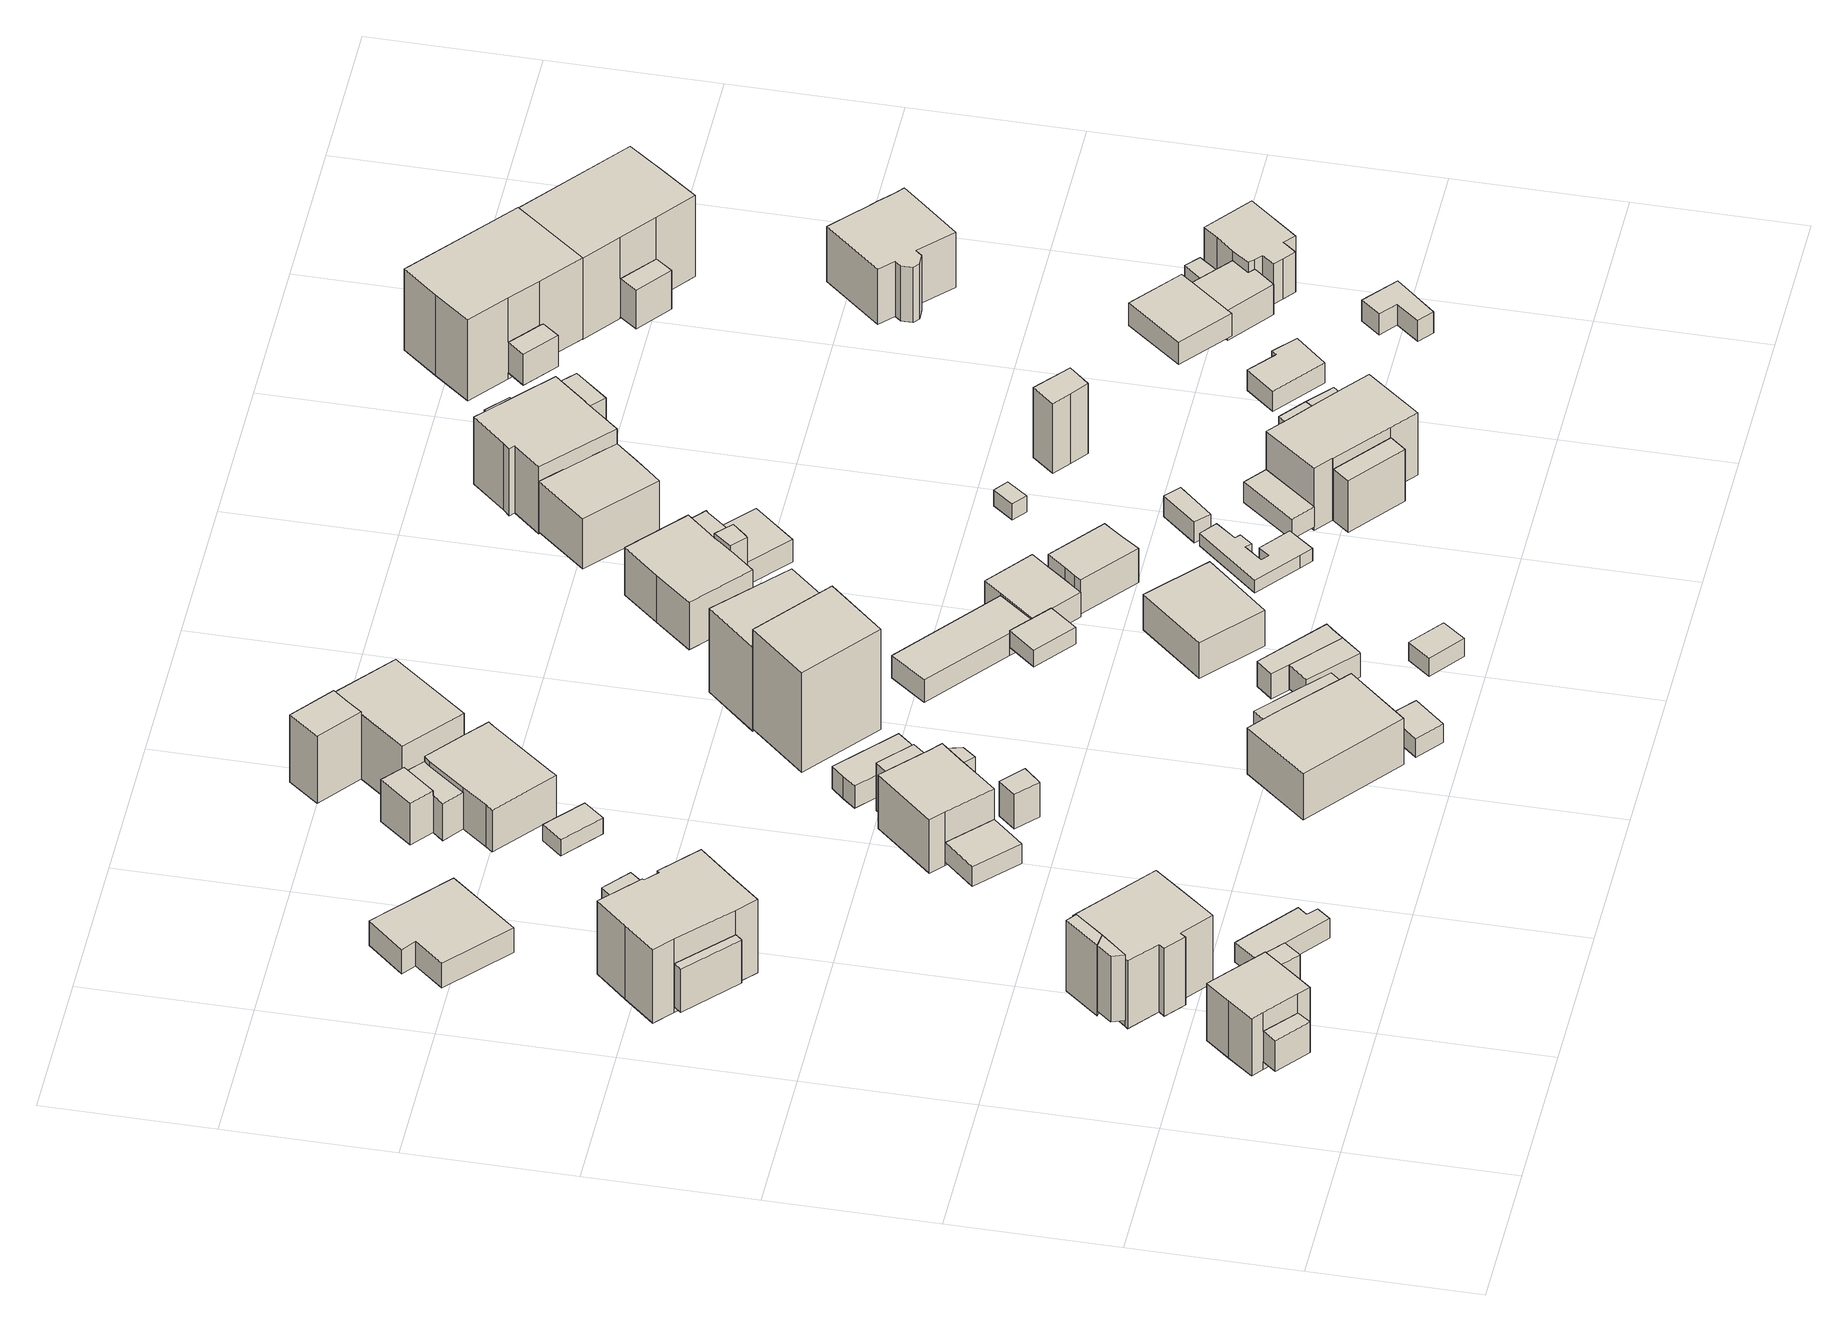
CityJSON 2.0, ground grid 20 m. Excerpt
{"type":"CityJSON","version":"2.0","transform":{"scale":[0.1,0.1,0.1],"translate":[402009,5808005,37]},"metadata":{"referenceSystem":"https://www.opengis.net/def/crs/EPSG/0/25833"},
"CityObjects":{
"building1":{"type":"Building","attributes":{"Gemeindeschluessel":"11000009","function":"31001_1010"},"address":[{"country":"Germany","locality":"Berlin","thoroughfareNumber":"14","thoroughfareName":"Schirnerstraße"}],"children":["building1-1","building1-2"]},
"building1-1":{"type":"BuildingPart","attributes":{"BezugspunktDach":"2200","measuredHeight":10.05,"storeysAboveGround":2},"parents":["building1"],"geometry":[{"type":"MultiSurface","lod":"1","boundaries":[[[0,1,2,3,4,5,6,7,8]],[[9,10,11,12,13,14,15,16,17]],[[9,17,8,7]],[[10,9,7,6]],[[11,10,6,5]],[[12,11,5,4]],[[13,12,4,3]],[[14,13,3,2]],[[15,14,2,1]],[[18,19,1,0]],[[16,15,20,21]],[[17,16,0,8]],[[21,20,19,18]]]}]},
"building1-2":{"type":"BuildingPart","attributes":{"BezugspunktDach":"2200","measuredHeight":4.46,"storeysAboveGround":2},"parents":["building1"],"geometry":[{"type":"Solid","lod":"1","boundaries":[[[[22,19,18,23]],[[21,20,24,25]],[[21,25,23,18]],[[24,20,19,22]],[[25,24,22,23]],[[21,18,19,20]]]]}]},
"building2":{"type":"Building","attributes":{"Gemeindeschluessel":"11000009","BezugspunktDach":"2200","function":"31001_2463","measuredHeight":6.51,"storeysAboveGround":1},"address":[{"country":"Germany","locality":"Berlin","thoroughfareNumber":"14 (1)","thoroughfareName":"Schirnerstraße"}],"geometry":[{"type":"Solid","lod":"1","boundaries":[[[[26,27,28,29,30]],[[31,32,33,12,11]],[[31,11,30,29]],[[32,31,29,28]],[[33,32,28,27]],[[12,33,27,26]],[[11,12,26,30]]]]}]},
"building3":{"type":"Building","attributes":{"Gemeindeschluessel":"11000009","BezugspunktDach":"2200","function":"51009_1610","measuredHeight":10.11,"storeysAboveGround":0},"address":[{"country":"Germany","locality":"Berlin"}],"geometry":[{"type":"Solid","lod":"1","boundaries":[[[[34,35,36,37]],[[38,39,40,41]],[[38,41,37,36]],[[39,38,36,35]],[[40,39,35,34]],[[41,40,34,37]]]]}]},
"building4":{"type":"Building","attributes":{"Gemeindeschluessel":"11000009","function":"31001_1010"},"address":[{"country":"Germany","locality":"Berlin","thoroughfareNumber":"12","thoroughfareName":"Schirnerstraße"}],"children":["building4-1","building4-2"]},
"building4-1":{"type":"BuildingPart","attributes":{"BezugspunktDach":"2200","measuredHeight":11.93,"storeysAboveGround":3},"parents":["building4"],"geometry":[{"type":"MultiSurface","lod":"1","boundaries":[[[42,43,44,45,46,47,48,49,50,51,52,53,54]],[[55,56,57,58,59,60,61,62,63,64,65,66,67]],[[55,67,54,53]],[[56,55,68,69]],[[57,56,52,51]],[[58,57,51,50]],[[59,58,50,49]],[[60,59,49,48]],[[61,60,48,47]],[[62,61,47,46]],[[63,62,46,45]],[[64,63,45,44]],[[65,64,44,43]],[[66,65,43,42]],[[67,66,42,54]],[[69,68,53,52]]]}]},
"building4-2":{"type":"BuildingPart","attributes":{"BezugspunktDach":"2200","measuredHeight":9.42,"storeysAboveGround":3},"parents":["building4"],"geometry":[{"type":"MultiSurface","lod":"1","boundaries":[[[70,34,37,71]],[[72,69,68,73]],[[72,73,71,37]],[[69,72,37,34]],[[53,52,34,70]],[[73,68,70,71]],[[68,69,52,53]]]}]},
"building5":{"type":"Building","attributes":{"Gemeindeschluessel":"11000009","BezugspunktDach":"2200","function":"31001_2000","measuredHeight":2.83,"storeysAboveGround":1},"address":[{"country":"Germany","locality":"Berlin","thoroughfareNumber":"12 (1)","thoroughfareName":"Schirnerstraße"}],"geometry":[{"type":"Solid","lod":"1","boundaries":[[[[74,75,76,77,78,79]],[[80,81,82,83,84,85]],[[80,85,79,78]],[[81,80,78,77]],[[82,81,77,76]],[[83,82,76,75]],[[84,83,75,74]],[[85,84,74,79]]]]}]},
"building6":{"type":"Building","attributes":{"Gemeindeschluessel":"11000009","function":"31001_1010"},"address":[{"country":"Germany","locality":"Berlin","thoroughfareNumber":"7","thoroughfareName":"Schirnerstraße"}],"children":["building6-1","building6-2"]},
"building6-1":{"type":"BuildingPart","attributes":{"BezugspunktDach":"2200","measuredHeight":13.41,"storeysAboveGround":3},"parents":["building6"],"geometry":[{"type":"MultiSurface","lod":"1","boundaries":[[[86,87,88,89,90,91,92,93,94,95,96,97]],[[98,99,100,101,102,103,104,105,106,107,108,109]],[[98,109,97,96]],[[99,98,96,95]],[[100,99,95,94]],[[101,100,94,93]],[[102,101,93,92]],[[103,102,92,91]],[[104,103,91,90]],[[105,104,90,89]],[[106,105,89,88]],[[107,106,88,87]],[[108,107,110,111,112,113,87,86]],[[109,108,86,97]],[[113,112,111,110]]]}]},
"building6-2":{"type":"BuildingPart","attributes":{"BezugspunktDach":"2200","measuredHeight":6.2,"storeysAboveGround":3},"parents":["building6"],"geometry":[{"type":"Solid","lod":"1","boundaries":[[[[114,113,112,115]],[[111,110,116,117]],[[111,117,115,112]],[[116,110,113,114]],[[117,116,114,115]],[[110,111,112,113]]]]}]},
"building7":{"type":"Building","attributes":{"Gemeindeschluessel":"11000009","BezugspunktDach":"2200","function":"31001_1010","measuredHeight":3.45,"storeysAboveGround":1},"address":[{"country":"Germany","locality":"Berlin","thoroughfareNumber":"5","thoroughfareName":"Schirnerstraße"}],"geometry":[{"type":"Solid","lod":"1","boundaries":[[[[118,119,120,121,122,123]],[[124,125,126,127,128,129]],[[124,129,123,122]],[[125,124,122,121]],[[126,125,121,120]],[[127,126,120,119]],[[128,127,119,118]],[[129,128,118,123]]]]}]},
"building8":{"type":"Building","attributes":{"Gemeindeschluessel":"11000009","BezugspunktDach":"2200","function":"31001_2143","measuredHeight":2.36,"storeysAboveGround":1},"address":[{"country":"Germany","locality":"Berlin","thoroughfareNumber":"5 (2)","thoroughfareName":"Schirnerstraße"}],"geometry":[{"type":"Solid","lod":"1","boundaries":[[[[130,131,132,133]],[[134,135,136,137]],[[134,137,133,132]],[[135,134,132,131]],[[136,135,131,130]],[[137,136,130,133]]]]}]},
"building9":{"type":"Building","attributes":{"Gemeindeschluessel":"11000009","BezugspunktDach":"2200","function":"31001_2000","measuredHeight":2.82,"storeysAboveGround":1},"address":[{"country":"Germany","locality":"Berlin","thoroughfareNumber":"10 (1)","thoroughfareName":"Schirnerstraße"}],"geometry":[{"type":"Solid","lod":"1","boundaries":[[[[138,139,140,141]],[[142,143,144,145]],[[142,145,141,140]],[[143,142,140,139]],[[144,143,139,138]],[[145,144,138,141]]]]}]},
"building10":{"type":"Building","attributes":{"Gemeindeschluessel":"11000009","function":"31001_1010"},"address":[{"country":"Germany","locality":"Berlin","thoroughfareNumber":"8A","thoroughfareName":"Schirnerstraße"}],"children":["building10-1","building10-2","building10-3"]},
"building10-1":{"type":"BuildingPart","attributes":{"BezugspunktDach":"2200","measuredHeight":8.59,"storeysAboveGround":2},"parents":["building10"],"geometry":[{"type":"MultiSurface","lod":"1","boundaries":[[[146,147,148,149,150,151,152,153]],[[154,155,156,157,158,159,160,161]],[[154,161,153,152]],[[155,154,152,151]],[[162,163,164,151,150]],[[157,156,150,149]],[[165,166,167,168,158,157,149,148]],[[159,158,148,147]],[[160,159,147,146]],[[161,160,146,153]],[[156,155,164,163,162]],[[168,167,166,165]]]}]},
"building10-2":{"type":"BuildingPart","attributes":{"BezugspunktDach":"2200","measuredHeight":6.81,"storeysAboveGround":2},"parents":["building10"],"geometry":[{"type":"Solid","lod":"1","boundaries":[[[[163,169,170,164]],[[171,172,156,155]],[[171,155,164,170]],[[172,171,170,169]],[[156,172,169,163]],[[155,156,163,164]]]]}]},
"building10-3":{"type":"BuildingPart","attributes":{"BezugspunktDach":"2200","measuredHeight":6.72,"storeysAboveGround":2},"parents":["building10"],"geometry":[{"type":"Solid","lod":"1","boundaries":[[[[173,174,166,165]],[[167,175,176,168]],[[175,167,166,174]],[[176,175,174,173]],[[168,176,173,165]],[[167,168,165,166]]]]}]},
"building11":{"type":"Building","attributes":{"Gemeindeschluessel":"11000009","BezugspunktDach":"2200","function":"31001_2000","measuredHeight":5.07,"storeysAboveGround":1},"address":[{"country":"Germany","locality":"Berlin","thoroughfareNumber":"8A (1)","thoroughfareName":"Schirnerstraße"}],"geometry":[{"type":"Solid","lod":"1","boundaries":[[[[177,178,179,180]],[[181,182,183,184]],[[181,184,180,179]],[[182,181,179,178]],[[183,182,178,177]],[[184,183,177,180]]]]}]},
"building12":{"type":"Building","attributes":{"Gemeindeschluessel":"11000009","BezugspunktDach":"2200","function":"31001_2000","measuredHeight":2.29,"storeysAboveGround":1},"address":[{"country":"Germany","locality":"Berlin","thoroughfareNumber":"5 (1)","thoroughfareName":"Schirnerstraße"}],"geometry":[{"type":"Solid","lod":"1","boundaries":[[[[185,186,187,188]],[[189,190,191,192]],[[189,192,188,187]],[[190,189,187,186]],[[191,190,186,185]],[[192,191,185,188]]]]}]},
"building13":{"type":"Building","attributes":{"Gemeindeschluessel":"11000009","function":"31001_1010"},"address":[{"country":"Germany","locality":"Berlin","thoroughfareNumber":"10","thoroughfareName":"Schirnerstraße"}],"children":["building13-1","building13-2"]},
"building13-1":{"type":"BuildingPart","attributes":{"BezugspunktDach":"2200","measuredHeight":6.62,"storeysAboveGround":2},"parents":["building13"],"geometry":[{"type":"MultiSurface","lod":"1","boundaries":[[[193,194,195,196,197]],[[198,199,200,201,202]],[[198,202,197,196]],[[199,198,196,195]],[[200,203,204,195,194]],[[201,200,194,193]],[[202,201,193,197]],[[199,204,203,200]]]}]},
"building13-2":{"type":"BuildingPart","attributes":{"BezugspunktDach":"2200","measuredHeight":5.86,"storeysAboveGround":2},"parents":["building13"],"geometry":[{"type":"MultiSurface","lod":"1","boundaries":[[[203,205,206,207,204]],[[208,209,210,211,212]],[[208,212,204,207]],[[209,208,207,206]],[[210,209,206,205]],[[211,210,205,203]],[[212,211,200,199]],[[199,200,203,204]]]}]},
"building14":{"type":"Building","attributes":{"Gemeindeschluessel":"11000009","BezugspunktDach":"2200","function":"31001_2000","measuredHeight":3.49,"storeysAboveGround":1},"address":[{"country":"Germany","locality":"Berlin","thoroughfareNumber":"10 (2)","thoroughfareName":"Schirnerstraße"}],"geometry":[{"type":"Solid","lod":"1","boundaries":[[[[213,214,215,216,217]],[[218,219,220,221,222]],[[218,222,217,216]],[[219,218,216,215]],[[220,219,215,214]],[[221,220,214,213]],[[222,221,213,217]]]]}]},
"building15":{"type":"Building","attributes":{"Gemeindeschluessel":"11000009","BezugspunktDach":"2200","function":"31001_2000","measuredHeight":4,"storeysAboveGround":1},"address":[{"country":"Germany","locality":"Berlin","thoroughfareNumber":"8A (2)","thoroughfareName":"Schirnerstraße"}],"geometry":[{"type":"Solid","lod":"1","boundaries":[[[[223,224,225,226,227,228]],[[229,230,231,232,233,234]],[[229,234,228,227]],[[230,229,227,226]],[[231,230,226,225]],[[232,231,225,224]],[[233,232,224,223]],[[234,233,223,228]]]]}]},
"building16":{"type":"Building","attributes":{"Gemeindeschluessel":"11000009","function":"31001_1010"},"address":[{"country":"Germany","locality":"Berlin","thoroughfareNumber":"3A","thoroughfareName":"Schirnerstraße"}],"children":["building16-1","building16-2","building16-3"]},
"building16-1":{"type":"BuildingPart","attributes":{"BezugspunktDach":"2200","measuredHeight":6.64,"storeysAboveGround":2},"parents":["building16"],"geometry":[{"type":"MultiSurface","lod":"1","boundaries":[[[235,236,237,238,239,240,241,242,243,244]],[[245,246,247,248,249,250,251,252,253,254]],[[245,254,244,243]],[[246,245,243,242]],[[255,256,242,241]],[[257,258,255,247,241,240]],[[249,248,240,239]],[[250,249,239,238]],[[251,250,238,237]],[[252,251,237,236]],[[253,252,236,235]],[[254,253,235,244]],[[247,246,256,255]],[[248,247,255,258,257]]]}]},
"building16-2":{"type":"BuildingPart","attributes":{"BezugspunktDach":"2200","measuredHeight":5.94,"storeysAboveGround":2},"parents":["building16"],"geometry":[{"type":"MultiSurface","lod":"1","boundaries":[[[259,260,261,262,263]],[[264,265,266,267,268]],[[264,268,263,262]],[[265,264,262,261]],[[266,265,261,260]],[[269,270,260,259]],[[268,267,259,263]],[[267,266,270,269]]]}]},
"building16-3":{"type":"BuildingPart","attributes":{"BezugspunktDach":"2200","measuredHeight":5.27,"storeysAboveGround":2},"parents":["building16"],"geometry":[{"type":"MultiSurface","lod":"1","boundaries":[[[256,258,271,270,269,272]],[[267,266,273,248,246,274]],[[267,274,272,269]],[[273,266,270,271]],[[248,273,271,258]],[[274,246,256,272]],[[266,267,269,270]],[[246,247,255,256]],[[248,258,255,247]]]}]},
"building17":{"type":"Building","attributes":{"Gemeindeschluessel":"11000009","function":"31001_1010"},"address":[{"country":"Germany","locality":"Berlin","thoroughfareNumber":"3","thoroughfareName":"Schirnerstraße"}],"children":["building17-1","building17-2"]},
"building17-1":{"type":"BuildingPart","attributes":{"BezugspunktDach":"2200","measuredHeight":11.64,"storeysAboveGround":1},"parents":["building17"],"geometry":[{"type":"MultiSurface","lod":"1","boundaries":[[[275,276,277,278]],[[279,280,281,282]],[[282,278,283,284,285]],[[280,279,277,276]],[[281,280,276,275]],[[282,281,275,278]],[[279,286,287,277]],[[285,284,283,287,286]]]}]},
"building17-2":{"type":"BuildingPart","attributes":{"BezugspunktDach":"2200","measuredHeight":10.77,"storeysAboveGround":1},"parents":["building17"],"geometry":[{"type":"MultiSurface","lod":"1","boundaries":[[[288,289,290,291,292]],[[293,279,286,284,294]],[[293,294,292,291]],[[279,293,291,290]],[[287,277,290,289]],[[283,287,286,289,288]],[[294,284,288,292]],[[286,279,277,287]],[[284,286,287,283]]]}]},
"building18":{"type":"Building","attributes":{"Gemeindeschluessel":"11000009","BezugspunktDach":"2200","function":"31001_2000","measuredHeight":3.44,"storeysAboveGround":1},"address":[{"country":"Germany","locality":"Berlin","thoroughfareNumber":"10 (3)","thoroughfareName":"Schirnerstraße"}],"geometry":[{"type":"Solid","lod":"1","boundaries":[[[[295,296,297,298,299]],[[300,301,302,303,304]],[[300,304,299,298]],[[301,300,298,297]],[[302,301,297,296]],[[303,302,296,295]],[[304,303,295,299]]]]}]},
"building19":{"type":"Building","attributes":{"Gemeindeschluessel":"11000009","BezugspunktDach":"2200","function":"31001_2000","measuredHeight":3.62,"storeysAboveGround":1},"address":[{"country":"Germany","locality":"Berlin","thoroughfareNumber":"8 (1)","thoroughfareName":"Schirnerstraße"}],"geometry":[{"type":"Solid","lod":"1","boundaries":[[[[298,297,305,306,307,308]],[[309,310,311,312,313,314]],[[309,314,308,307]],[[310,309,307,306]],[[311,310,306,305]],[[312,311,305,297]],[[313,312,297,298]],[[314,313,298,308]]]]}]},
"building20":{"type":"Building","attributes":{"Gemeindeschluessel":"11000009","BezugspunktDach":"2200","function":"31001_2000","measuredHeight":2.6,"storeysAboveGround":1},"address":[{"country":"Germany","locality":"Berlin","thoroughfareNumber":"27 (2)","thoroughfareName":"Falkenbrunnstraße"}],"geometry":[{"type":"Solid","lod":"1","boundaries":[[[[315,316,317,318]],[[319,320,321,322]],[[319,322,318,317]],[[320,319,317,316]],[[321,320,316,315]],[[322,321,315,318]]]]}]},
"building21":{"type":"Building","attributes":{"Gemeindeschluessel":"11000009","function":"31001_1010"},"address":[{"country":"Germany","locality":"Berlin","thoroughfareNumber":"6","thoroughfareName":"Schirnerstraße"}],"children":["building21-1","building21-2"]},
"building21-1":{"type":"BuildingPart","attributes":{"BezugspunktDach":"2200","measuredHeight":16.93,"storeysAboveGround":3},"parents":["building21"],"geometry":[{"type":"MultiSurface","lod":"1","boundaries":[[[323,324,325,326]],[[327,328,329,330]],[[327,330,326,325]],[[328,331,332,325,324]],[[329,328,324,323]],[[330,329,323,326]],[[327,333,332,331,328]]]}]},
"building21-2":{"type":"BuildingPart","attributes":{"BezugspunktDach":"2200","measuredHeight":13.85,"storeysAboveGround":3},"parents":["building21"],"geometry":[{"type":"Solid","lod":"1","boundaries":[[[[331,334,335,332]],[[336,337,338,339]],[[336,339,332,335]],[[337,336,335,334]],[[338,337,334,331]],[[339,338,331,328,327,332]],[[332,327,328,331]]]]}]},
"building22":{"type":"Building","attributes":{"Gemeindeschluessel":"11000009","BezugspunktDach":"2200","function":"31001_1010","measuredHeight":7.43,"storeysAboveGround":1},"address":[{"country":"Germany","locality":"Berlin","thoroughfareNumber":"8","thoroughfareName":"Schirnerstraße"}],"geometry":[{"type":"Solid","lod":"1","boundaries":[[[[340,341,342,343]],[[344,345,346,347]],[[344,347,343,342]],[[345,344,342,341]],[[346,345,341,340]],[[347,346,340,343]]]]}]},
"building23":{"type":"Building","attributes":{"Gemeindeschluessel":"11000009","BezugspunktDach":"2200","function":"31001_2000","measuredHeight":2.42,"storeysAboveGround":1},"address":[{"country":"Germany","locality":"Berlin","thoroughfareNumber":"8 (2)","thoroughfareName":"Schirnerstraße"}],"geometry":[{"type":"Solid","lod":"1","boundaries":[[[[348,349,350,351]],[[352,353,354,355]],[[352,355,351,350]],[[353,352,350,349]],[[354,353,349,348]],[[355,354,348,351]]]]}]},
"building24":{"type":"Building","attributes":{"Gemeindeschluessel":"11000009","function":"31001_2000"},"address":[{"country":"Germany","locality":"Berlin","thoroughfareNumber":"6A","thoroughfareName":"Schirnerstraße"}],"children":["building24-1","building24-2","building24-3"]},
"building24-1":{"type":"BuildingPart","attributes":{"BezugspunktDach":"2200","measuredHeight":3.2,"storeysAboveGround":2},"parents":["building24"],"geometry":[{"type":"Solid","lod":"1","boundaries":[[[[356,357,358,359,360]],[[361,362,363,364,365]],[[361,365,360,359]],[[362,361,359,358]],[[364,363,357,356]],[[365,364,356,360]],[[358,357,363,362]]]]}]},
"building24-2":{"type":"BuildingPart","attributes":{"BezugspunktDach":"2200","measuredHeight":3.5,"storeysAboveGround":2},"parents":["building24"],"geometry":[{"type":"MultiSurface","lod":"1","boundaries":[[[366,367,368,369,370,371]],[[362,372,373,374,375,363]],[[358,357,371,370]],[[372,362,370,369]],[[373,372,369,368]],[[374,373,368,376,377,378,379,380,367]],[[375,374,367,366]],[[363,375,366,371]],[[362,363,357,358]],[[367,380,379,381]],[[381,379,378,382]],[[382,378,377,376]]]}]},
"building24-3":{"type":"BuildingPart","attributes":{"BezugspunktDach":"2200","measuredHeight":5.12,"storeysAboveGround":2},"parents":["building24"],"geometry":[{"type":"MultiSurface","lod":"1","boundaries":[[[383,384,385,386,387,388,389,390]],[[379,378,377,391,392,393,394,380]],[[381,367,395,390,389]],[[382,381,379,389,388]],[[376,382,388,387]],[[391,377,387,386]],[[392,391,386,385]],[[393,392,385,384]],[[394,393,384,383]],[[380,394,383,390]],[[379,380,395,367,381]],[[378,379,381,382]],[[377,378,382,376]]]}]},
"building25":{"type":"Building","attributes":{"Gemeindeschluessel":"11000009","BezugspunktDach":"2200","function":"31001_2000","measuredHeight":1.85,"storeysAboveGround":1},"address":[{"country":"Germany","locality":"Berlin","thoroughfareNumber":"31 (2)","thoroughfareName":"Falkenbrunnstraße"}],"geometry":[{"type":"Solid","lod":"1","boundaries":[[[[396,397,398,399,400,401,402,403,404,405,406,407,408]],[[409,410,411,412,413,414,415,416,417,418,419,420,421]],[[409,421,408,407]],[[410,409,407,406]],[[411,410,406,405]],[[412,411,405,404]],[[413,412,404,403]],[[414,413,403,402]],[[415,414,402,401]],[[416,415,401,400]],[[417,416,400,399]],[[418,417,399,398]],[[419,418,398,397]],[[420,419,397,396]],[[421,420,396,408]]]]}]},
"building26":{"type":"Building","attributes":{"Gemeindeschluessel":"11000009","function":"31001_1010"},"address":[{"country":"Germany","locality":"Berlin","thoroughfareNumber":"4","thoroughfareName":"Schirnerstraße"}],"children":["building26-1","building26-2","building26-3"]},
"building26-1":{"type":"BuildingPart","attributes":{"BezugspunktDach":"2200","measuredHeight":7.53,"storeysAboveGround":2},"parents":["building26"],"geometry":[{"type":"MultiSurface","lod":"1","boundaries":[[[422,423,424,425,426,427,428,429]],[[430,431,432,433,434,435,436,437]],[[430,437,429,428]],[[431,430,428,427]],[[432,431,427,426]],[[438,439,432,426,425]],[[434,433,440,441,442]],[[435,434,424,442,443,423]],[[436,435,423,422]],[[437,436,422,429]],[[433,432,439,438]],[[442,441,440,425,424]],[[423,443,442,424]]]}]},
"building26-2":{"type":"BuildingPart","attributes":{"BezugspunktDach":"2200","measuredHeight":6.1,"storeysAboveGround":2},"parents":["building26"],"geometry":[{"type":"MultiSurface","lod":"1","boundaries":[[[444,445,446,439,438]],[[432,447,448,449,433]],[[447,432,439,446]],[[448,447,446,445]],[[449,448,445,444]],[[433,449,444,450,441]],[[432,433,438,439]],[[441,450,444,438]]]}]},
"building26-3":{"type":"BuildingPart","attributes":{"BezugspunktDach":"2200","measuredHeight":7.03,"storeysAboveGround":2},"parents":["building26"],"geometry":[{"type":"MultiSurface","lod":"1","boundaries":[[[451,452,453,454,455]],[[441,450,456,457,443]],[[441,425,424,423,458,455,454]],[[444,438,454,453]],[[456,450,453,452]],[[457,456,452,451]],[[443,457,451,455]],[[442,424,425,441]],[[443,458,423,424,442]],[[450,441,438,444]]]}]},
"building27":{"type":"Building","attributes":{"Gemeindeschluessel":"11000009","BezugspunktDach":"2200","function":"31001_2000","measuredHeight":3.02,"storeysAboveGround":1},"address":[{"country":"Germany","locality":"Berlin","thoroughfareNumber":"31 (3)","thoroughfareName":"Falkenbrunnstraße"}],"geometry":[{"type":"Solid","lod":"1","boundaries":[[[[459,460,461,462]],[[463,464,465,466]],[[463,466,462,461]],[[464,463,461,460]],[[465,464,460,459]],[[466,465,459,462]]]]}]},
"building28":{"type":"Building","attributes":{"Gemeindeschluessel":"11000009","BezugspunktDach":"2200","function":"31001_2000","measuredHeight":2.9,"storeysAboveGround":1},"address":[{"country":"Germany","locality":"Berlin","thoroughfareNumber":"31 (1)","thoroughfareName":"Falkenbrunnstraße"}],"geometry":[{"type":"Solid","lod":"1","boundaries":[[[[467,468,469,470]],[[471,472,473,474]],[[471,474,470,469]],[[472,471,469,468]],[[473,472,468,467]],[[474,473,467,470]]]]}]},
"building29":{"type":"Building","attributes":{"Gemeindeschluessel":"11000009","BezugspunktDach":"2200","function":"31001_2463","measuredHeight":3.23,"storeysAboveGround":1},"address":[{"country":"Germany","locality":"Berlin","thoroughfareNumber":"4 (1)","thoroughfareName":"Schirnerstraße"}],"geometry":[{"type":"Solid","lod":"1","boundaries":[[[[475,476,477,478,479]],[[480,481,482,483,484]],[[480,484,479,478]],[[481,480,478,477]],[[482,481,477,476]],[[483,482,476,475]],[[484,483,475,479]]]]}]},
"building30":{"type":"Building","attributes":{"Gemeindeschluessel":"11000009","BezugspunktDach":"2200","function":"31001_2000","measuredHeight":2.24,"storeysAboveGround":1},"address":[{"country":"Germany","locality":"Berlin","thoroughfareNumber":"6A (1)","thoroughfareName":"Schirnerstraße"}],"geometry":[{"type":"Solid","lod":"1","boundaries":[[[[485,486,487,488]],[[489,490,491,492]],[[489,492,488,487]],[[490,489,487,486]],[[491,490,486,485]],[[492,491,485,488]]]]}]},
"building31":{"type":"Building","attributes":{"Gemeindeschluessel":"11000009","function":"31001_1010"},"address":[{"country":"Germany","locality":"Berlin","thoroughfareNumber":"31","thoroughfareName":"Falkenbrunnstraße"}],"children":["building31-1","building31-2","building31-3","building31-4"]},
"building31-1":{"type":"BuildingPart","attributes":{"BezugspunktDach":"2200","measuredHeight":10.33,"storeysAboveGround":3},"parents":["building31"],"geometry":[{"type":"MultiSurface","lod":"1","boundaries":[[[493,494,495,496,497,498,499,500,501,502]],[[503,504,505,506,507,508,509,510,511,512]],[[503,512,502,501]],[[504,503,501,500]],[[513,514,500,499]],[[505,504,515,516]],[[517,513,499,498]],[[506,505,516,518]],[[507,506,498,497]],[[508,507,497,496]],[[509,508,496,495]],[[510,519,520,495,494]],[[511,510,494,493]],[[512,511,493,502]],[[516,515,514,513]],[[518,516,513,517]],[[520,519,510,509]]]}]},
"building31-2":{"type":"BuildingPart","attributes":{"BezugspunktDach":"2200","measuredHeight":7.4,"storeysAboveGround":3},"parents":["building31"],"geometry":[{"type":"Solid","lod":"1","boundaries":[[[[521,520,519,522]],[[510,509,523,524]],[[510,524,522,519]],[[523,509,520,521]],[[524,523,521,522]],[[509,510,519,520]]]]}]},
"building31-3":{"type":"BuildingPart","attributes":{"BezugspunktDach":"2200","measuredHeight":7.61,"storeysAboveGround":3},"parents":["building31"],"geometry":[{"type":"MultiSurface","lod":"1","boundaries":[[[517,525,526,513]],[[527,528,518,516]],[[528,527,526,525]],[[518,528,525,517]],[[527,516,513,526]],[[516,518,517,513,529]]]}]},
"building31-4":{"type":"BuildingPart","attributes":{"BezugspunktDach":"2200","measuredHeight":7.56,"storeysAboveGround":3},"parents":["building31"],"geometry":[{"type":"MultiSurface","lod":"1","boundaries":[[[513,526,530,514]],[[531,527,516,515]],[[531,515,514,530]],[[527,531,530,526]],[[516,527,526,513]],[[532,515,516,513,514]]]}]},
"building32":{"type":"Building","attributes":{"Gemeindeschluessel":"11000009","BezugspunktDach":"2200","function":"31001_1010","measuredHeight":9.1,"storeysAboveGround":1},"address":[{"country":"Germany","locality":"Berlin","thoroughfareNumber":"2B","thoroughfareName":"Schirnerstraße"}],"geometry":[{"type":"Solid","lod":"1","boundaries":[[[[533,534,535,536,537,538]],[[539,540,541,542,543,544]],[[539,544,538,537]],[[540,539,537,536]],[[541,540,536,535]],[[542,541,535,534]],[[543,542,534,533]],[[544,543,533,538]]]]}]},
"building33":{"type":"Building","attributes":{"Gemeindeschluessel":"11000009","BezugspunktDach":"2200","function":"31001_2000","measuredHeight":10.61,"storeysAboveGround":1},"address":[{"country":"Germany","locality":"Berlin","thoroughfareNumber":"4 (2)","thoroughfareName":"Schirnerstraße"}],"geometry":[{"type":"Solid","lod":"1","boundaries":[[[[545,546,547,548,549]],[[550,551,552,553,554]],[[550,554,549,548]],[[551,550,548,547]],[[552,551,547,546]],[[553,552,546,545]],[[554,553,545,549]]]]}]},
"building34":{"type":"Building","attributes":{"Gemeindeschluessel":"11000009","function":"31001_1010"},"address":[{"country":"Germany","locality":"Berlin","thoroughfareNumber":"2A","thoroughfareName":"Schirnerstraße"}],"children":["building34-1","building34-2"]},
"building34-1":{"type":"BuildingPart","attributes":{"BezugspunktDach":"2200","measuredHeight":10.58,"storeysAboveGround":2},"parents":["building34"],"geometry":[{"type":"MultiSurface","lod":"1","boundaries":[[[555,556,557,558,559,560,561,562,563,564,565]],[[566,567,568,569,570,571,572,573,574,575,576]],[[566,576,565,564]],[[567,566,564,563]],[[568,567,563,562]],[[569,568,562,561]],[[570,569,561,560]],[[571,570,560,559]],[[572,571,559,558]],[[577,578,579,572,558,557]],[[574,573,557,556]],[[575,574,556,555]],[[576,575,555,565]],[[573,572,579,578,577]]]}]},
"building34-2":{"type":"BuildingPart","attributes":{"BezugspunktDach":"2200","measuredHeight":8.68,"storeysAboveGround":2},"parents":["building34"],"geometry":[{"type":"MultiSurface","lod":"1","boundaries":[[[580,581,579,578]],[[572,582,583,573]],[[582,572,579,581]],[[583,582,581,580]],[[573,583,580,578]],[[584,572,573,578,579]]]}]},
"building35":{"type":"Building","attributes":{"Gemeindeschluessel":"11000009","BezugspunktDach":"2200","function":"51009_1610","measuredHeight":8.52,"storeysAboveGround":0},"address":[{"country":"Germany","locality":"Berlin"}],"geometry":[{"type":"Solid","lod":"1","boundaries":[[[[585,586,587,588]],[[589,590,591,592]],[[589,592,588,587]],[[590,589,587,586]],[[591,590,586,585]],[[592,591,585,588]]]]}]},
"building36":{"type":"Building","attributes":{"Gemeindeschluessel":"11000009","BezugspunktDach":"2200","function":"31001_2000","measuredHeight":2.89,"storeysAboveGround":1},"address":[{"country":"Germany","locality":"Berlin","thoroughfareNumber":"33 (1)","thoroughfareName":"Falkenbrunnstraße"}],"geometry":[{"type":"Solid","lod":"1","boundaries":[[[[593,594,595,596,597,598]],[[599,600,601,602,603,604]],[[599,604,598,597]],[[600,599,597,596]],[[601,600,596,595]],[[602,601,595,594]],[[603,602,594,593]],[[604,603,593,598]]]]}]},
"building37":{"type":"Building","attributes":{"Gemeindeschluessel":"11000009","BezugspunktDach":"2200","function":"51009_1610","measuredHeight":2.99,"storeysAboveGround":0},"address":[{"country":"Germany","locality":"Berlin"}],"geometry":[{"type":"Solid","lod":"1","boundaries":[[[[605,606,607,608,609,610]],[[611,612,613,614,615,616]],[[611,616,610,609]],[[612,611,609,608]],[[613,612,608,607]],[[614,613,607,606]],[[615,614,606,605]],[[616,615,605,610]]]]}]},
"building38":{"type":"Building","attributes":{"Gemeindeschluessel":"11000009","BezugspunktDach":"2200","function":"31001_1010","measuredHeight":3.22,"storeysAboveGround":1},"address":[{"country":"Germany","locality":"Berlin","thoroughfareNumber":"35 (1)","thoroughfareName":"Falkenbrunnstraße"}],"geometry":[{"type":"Solid","lod":"1","boundaries":[[[[617,618,619,620,621,622]],[[623,624,625,626,627,628]],[[623,628,622,621]],[[624,623,621,620]],[[625,624,620,619]],[[626,625,619,618]],[[627,626,618,617]],[[628,627,617,622]]]]}]},
"building39":{"type":"Building","attributes":{"Gemeindeschluessel":"11000009","BezugspunktDach":"2200","function":"51009_1610","measuredHeight":3.55,"storeysAboveGround":0},"address":[{"country":"Germany","locality":"Berlin"}],"geometry":[{"type":"Solid","lod":"1","boundaries":[[[[629,630,631,632]],[[633,634,635,636]],[[633,636,632,631]],[[634,633,631,630]],[[635,634,630,629]],[[636,635,629,632]]]]}]},
"building40":{"type":"Building","attributes":{"Gemeindeschluessel":"11000009","function":"31001_1010"},"address":[{"country":"Germany","locality":"Berlin","thoroughfareNumber":"35","thoroughfareName":"Falkenbrunnstraße"}],"children":["building40-1","building40-2"]},
"building40-1":{"type":"BuildingPart","attributes":{"BezugspunktDach":"2200","measuredHeight":6.97,"storeysAboveGround":1},"parents":["building40"],"geometry":[{"type":"MultiSurface","lod":"1","boundaries":[[[637,638,639,640,641,642,643,644,645,646,647,648]],[[649,650,651,652,653,654,655,656,657,658,659,660]],[[661,662,660,648,647]],[[650,649,647,646]],[[651,650,646,645]],[[652,651,645,644]],[[653,652,644,643]],[[654,653,643,642]],[[655,654,642,641]],[[656,655,641,640]],[[657,656,640,639]],[[658,657,639,638]],[[659,658,638,637]],[[660,662,663,637,648]],[[649,660,662,661]],[[659,663,662,660]]]}]},
"building40-2":{"type":"BuildingPart","attributes":{"BezugspunktDach":"2200","measuredHeight":4.26,"storeysAboveGround":1},"parents":["building40"],"geometry":[{"type":"Solid","lod":"1","boundaries":[[[[664,663,662,661,665,666,619,618]],[[667,668,669,649,660,659,670,671]],[[667,671,618,619]],[[668,667,619,666]],[[669,668,666,665]],[[649,669,665,661]],[[670,659,663,664]],[[671,670,664,618]],[[660,649,661,662]],[[659,660,662,663]]]]}]},
"building41":{"type":"Building","attributes":{"Gemeindeschluessel":"11000009","function":"31001_1010"},"address":[{"country":"Germany","locality":"Berlin","thoroughfareNumber":"97","thoroughfareName":"Am Falkenberg"},{"country":"Germany","locality":"Berlin","thoroughfareNumber":"2","thoroughfareName":"Schirnerstraße"}],"children":["building41-1","building41-2"]},
"building41-1":{"type":"BuildingPart","attributes":{"BezugspunktDach":"2200","measuredHeight":12.98,"storeysAboveGround":3},"parents":["building41"],"geometry":[{"type":"MultiSurface","lod":"1","boundaries":[[[672,673,674,675,676,677,678,679]],[[680,681,682,683,684,685,686,687]],[[680,687,679,678]],[[681,680,678,677]],[[682,681,677,676]],[[683,682,676,675]],[[684,683,675,674]],[[688,689,690,691,685,684,674,673]],[[692,693,688,691,694,695,686,685,673,672]],[[687,686,672,679]],[[691,690,689,688]],[[695,694,693,692]],[[694,691,688,693]]]}]},
"building41-2":{"type":"BuildingPart","attributes":{"BezugspunktDach":"2200","measuredHeight":5.1,"storeysAboveGround":3},"parents":["building41"],"geometry":[{"type":"MultiSurface","lod":"1","boundaries":[[[696,689,693,692,697]],[[695,694,690,698,699]],[[695,699,697,692]],[[698,690,689,696]],[[699,698,696,697]],[[694,695,700,692,693]],[[690,691,688,689]],[[694,693,688,691]]]}]},
"building42":{"type":"Building","attributes":{"Gemeindeschluessel":"11000009","BezugspunktDach":"2200","function":"31001_1010","measuredHeight":10.18,"storeysAboveGround":1},"address":[{"country":"Germany","locality":"Berlin","thoroughfareNumber":"99A","thoroughfareName":"Am Falkenberg"}],"geometry":[{"type":"Solid","lod":"1","boundaries":[[[[701,702,703,704,705,706,707,708,709,710,711,712,713,714,715,716,717]],[[718,719,720,721,722,723,724,725,726,727,728,729,730,731,732,733,734]],[[718,734,717,716]],[[719,718,716,715]],[[720,719,715,714]],[[721,720,714,713]],[[722,721,713,712]],[[723,722,712,711]],[[724,723,711,710]],[[725,724,710,709]],[[726,725,709,708]],[[727,726,708,707]],[[728,727,707,706]],[[729,728,706,705]],[[730,729,705,704]],[[731,730,704,703]],[[732,731,703,702]],[[733,732,702,701]],[[734,733,701,717]]]]}]},
"building43":{"type":"Building","attributes":{"Gemeindeschluessel":"11000009","function":"31001_1010"},"address":[{"country":"Germany","locality":"Berlin","thoroughfareNumber":"98","thoroughfareName":"Am Falkenberg"}],"children":["building43-1","building43-2"]},
"building43-1":{"type":"BuildingPart","attributes":{"BezugspunktDach":"2200","measuredHeight":13.05,"storeysAboveGround":2},"parents":["building43"],"geometry":[{"type":"MultiSurface","lod":"1","boundaries":[[[735,736,737,738,739,740,741,742]],[[743,744,745,746,747,748,749,750]],[[743,750,742,741]],[[744,743,741,740]],[[745,744,740,739]],[[746,745,739,738]],[[747,746,738,737]],[[748,747,737,736]],[[751,752,753,736,735]],[[749,748,754,755]],[[750,749,735,742]],[[755,754,753,752,751]]]}]},
"building43-2":{"type":"BuildingPart","attributes":{"BezugspunktDach":"2200","measuredHeight":5.53,"storeysAboveGround":2},"parents":["building43"],"geometry":[{"type":"Solid","lod":"1","boundaries":[[[[756,752,751,757]],[[755,754,758,759]],[[755,759,757,751]],[[758,754,752,756]],[[759,758,756,757]],[[755,751,752,754]]]]}]}
},
"vertices":[
[35,93,161],[72,62,161],[85,51,161],[109,80,161],[133,110,161],[122,119,161],[70,162,161],[46,133,161],[22,103,161],[46,133,79],[70,162,79],[122,119,79],[133,110,79],[109,80,79],[85,51,79],[72,62,79],[35,93,79],[22,103,79],[35,93,134],[72,62,134],[72,62,90],[35,93,90],
[60,46,134],[22,77,134],[60,46,90],[22,77,90],
[133,110,131],[170,79,131],[186,99,131],[139,139,131],[122,119,131],[139,139,79],[186,99,79],[170,79,79],
[117,287,169],[145,321,169],[133,330,169],[99,289,169],[133,330,68],[145,321,68],[117,287,68],[99,289,68],
[121,225,163],[115,218,163],[138,199,163],[143,206,163],[179,177,163],[210,215,163],[240,252,163],[149,326,163],[145,321,163],[119,289,163],[117,287,163],[90,256,163],[87,253,163],[90,256,66],[117,287,66],[119,289,66],[145,321,66],[149,326,66],[240,252,66],[210,215,66],[179,177,66],[143,206,66],[138,199,66],[115,218,66],[121,225,66],[87,253,66],[90,256,75],[117,287,75],
[90,256,169],[84,271,169],[99,289,75],[84,271,75],
[254,63,114],[267,79,114],[256,89,114],[265,100,114],[195,156,114],[173,128,114],[195,156,86],[265,100,86],[256,89,86],[267,79,86],[254,63,86],[173,128,86],
[23,741,166],[83,685,166],[105,665,166],[138,702,166],[174,741,166],[130,781,166],[128,778,166],[113,792,166],[114,794,166],[69,835,166],[34,797,166],[1,760,166],[34,797,61],[69,835,61],[114,794,61],[113,792,61],[128,778,61],[130,781,61],[174,741,61],[138,702,61],[105,665,61],[83,685,61],[23,741,61],[1,760,61],[83,685,69],[23,741,69],[23,741,131],[83,685,131],
[76,677,131],[15,732,131],[76,677,69],[15,732,69],
[84,930,98],[152,1010,98],[65,1086,98],[25,1042,98],[41,1030,98],[11,995,98],[41,1030,63],[25,1042,63],[65,1086,63],[152,1010,63],[84,930,63],[11,995,63],
[192,805,88],[210,826,88],[179,852,88],[160,830,88],[179,852,64],[210,826,64],[192,805,64],[160,830,64],
[339,420,88],[373,457,88],[325,502,88],[291,465,88],[325,502,60],[373,457,60],[339,420,60],[291,465,60],
[325,502,132],[373,457,132],[413,503,132],[435,527,132],[421,539,132],[383,574,132],[371,585,132],[309,516,132],[371,585,55],[383,574,55],[421,539,55],[435,527,55],[413,503,55],[373,457,55],[325,502,55],[309,516,55],[421,539,82],[421,539,123],[383,574,123],[413,503,125],[435,527,125],[435,527,58],[413,503,58],
[438,559,123],[400,593,123],[400,593,55],[438,559,55],
[428,489,125],[441,505,125],[441,505,58],[428,489,58],
[418,416,110],[437,436,110],[411,459,110],[393,439,110],[411,459,60],[437,436,60],[418,416,60],[393,439,60],
[312,877,71],[332,901,71],[288,939,71],[267,915,71],[288,939,48],[332,901,48],[312,877,48],[267,915,48],
[563,43,141],[625,113,141],[545,182,141],[515,206,141],[452,132,141],[515,206,75],[545,182,75],[625,113,75],[563,43,75],[452,132,75],[625,113,118],[545,182,118],
[648,140,118],[609,175,118],[569,210,118],[569,210,72],[609,175,72],[648,140,72],[625,113,72],[545,182,72],
[606,8,103],[638,44,103],[609,69,103],[593,51,103],[576,32,103],[593,51,76],[609,69,76],[638,44,76],[606,8,76],[576,32,76],
[468,557,85],[482,572,85],[495,587,85],[428,647,85],[414,632,85],[401,617,85],[414,632,53],[428,647,53],[495,587,53],[482,572,53],[468,557,53],[401,617,53],
[339,934,99],[345,942,99],[405,1016,99],[411,1023,99],[385,1045,99],[342,1080,99],[335,1073,99],[300,1029,99],[276,999,99],[269,991,99],[276,999,39],[300,1029,39],[335,1073,39],[342,1080,39],[385,1045,39],[411,1023,39],[405,1016,39],[345,942,39],[339,934,39],[269,991,39],[335,1073,92],[300,1029,92],[342,1080,48],[342,1080,92],
[288,1060,99],[320,1098,99],[318,1100,99],[295,1119,99],[263,1080,99],[295,1119,39],[318,1100,39],[320,1098,39],[288,1060,39],[263,1080,39],[288,1060,92],[320,1098,92],
[336,1085,92],[277,1047,92],[336,1085,39],[277,1047,39],
[385,1045,130],[458,1135,130],[391,1190,130],[318,1100,130],[391,1190,37],[458,1135,37],[385,1045,37],[318,1100,37],[362,1154,130],[362,1154,37],[363,1155,37],[376,1172,37],[376,1172,130],
[362,1154,133],[376,1172,133],[391,1190,133],[342,1229,133],[313,1193,133],[342,1229,37],[313,1193,37],
[705,119,101],[707,121,101],[726,143,101],[671,191,101],[650,168,101],[671,191,67],[726,143,67],[707,121,67],[705,119,67],[650,168,67],
[738,157,101],[745,164,101],[670,226,101],[653,207,101],[670,226,65],[745,164,65],[738,157,65],[726,143,65],[671,191,65],[653,207,65],
[759,15,94],[780,42,94],[741,73,94],[719,46,94],[741,73,68],[780,42,68],[759,15,68],[719,46,68],
[547,617,185],[607,683,185],[520,753,185],[460,687,185],[520,753,42],[607,683,42],[547,617,42],[460,687,42],[607,683,159],[520,753,159],[520,753,100],
[656,737,159],[574,812,159],[574,812,39],[656,737,39],[607,683,39],[520,753,39],
[742,232,112],[809,306,112],[742,366,112],[675,291,112],[742,366,61],[809,306,61],[742,232,61],[675,291,61],
[708,434,82],[734,466,82],[689,503,82],[662,471,82],[689,503,58],[734,466,58],[708,434,58],[662,471,58],
[689,503,78],[714,482,78],[748,525,78],[628,621,78],[595,579,78],[628,621,46],[748,525,46],[714,482,46],[689,503,46],[595,579,46],
[734,466,81],[767,440,81],[818,504,81],[765,546,81],[748,525,81],[714,482,81],[765,546,46],[818,504,46],[767,440,46],[734,466,46],[801,483,81],[801,483,50],[784,461,50],[773,448,50],[767,440,50],[773,448,81],[784,461,81],
[830,389,99],[846,411,99],[856,424,99],[863,433,99],[801,483,99],[784,461,99],[773,448,99],[767,440,99],[863,433,50],[856,424,50],[846,411,50],[830,389,50],[767,440,71],
[882,221,73],[896,210,73],[920,240,73],[886,267,73],[876,254,73],[867,261,73],[884,282,73],[891,276,73],[903,291,73],[897,296,73],[916,320,73],[897,335,73],[832,261,73],[897,335,55],[916,320,55],[897,296,55],[903,291,55],[891,276,55],[884,282,55],[867,261,55],[876,254,55],[886,267,55],[920,240,55],[896,210,55],[882,221,55],[832,261,55],
[709,791,103],[736,821,103],[747,834,103],[753,842,103],[784,877,103],[718,934,103],[680,891,103],[643,848,103],[680,891,35],[718,934,35],[784,877,35],[753,842,35],[747,834,35],[736,821,35],[709,791,35],[643,848,35],[753,842,96],[784,877,96],[753,842,51],[753,842,38],[747,834,38],[736,821,38],
[772,825,96],[800,858,96],[803,861,96],[803,861,35],[800,858,35],[772,825,35],[772,825,38],
[754,806,109],[757,809,109],[772,825,109],[753,842,109],[736,821,109],[757,809,38],[754,806,38],[736,821,71],
[920,327,82],[957,368,82],[940,383,82],[904,342,82],[940,383,52],[957,368,52],[920,327,52],[904,342,52],
[955,220,81],[1005,283,81],[980,303,81],[930,240,81],[980,303,52],[1005,283,52],[955,220,52],[930,240,52],
[806,766,68],[849,815,68],[800,858,68],[772,825,68],[757,809,68],[772,825,36],[800,858,36],[849,815,36],[806,766,36],[757,809,36],
[924,531,70],[943,556,70],[927,568,70],[908,544,70],[927,568,47],[943,556,47],[924,531,47],[908,544,47],
[975,204,136],[975,203,136],[1038,152,136],[1067,128,136],[1119,192,136],[1092,214,136],[1063,237,136],[1032,261,136],[1005,283,136],[955,220,136],[1005,283,47],[1032,261,47],[1063,237,47],[1092,214,47],[1119,192,47],[1067,128,47],[1038,152,47],[975,203,47],[975,204,47],[955,220,47],[1063,237,124],[1032,261,124],[1032,261,48],[1063,237,48],[1092,214,124],[1092,214,48],[975,203,121],[1038,152,121],
[1022,133,121],[959,183,121],[1022,133,47],[959,183,47],
[1104,228,124],[1075,253,124],[1075,253,48],[1104,228,48],[1063,237,97],
[1045,277,124],[1045,277,48],[1032,261,83],
[845,921,93],[872,951,93],[896,978,93],[857,1014,93],[818,1049,93],[767,990,93],[818,1049,21],[857,1014,21],[896,978,21],[872,951,21],[845,921,21],[767,990,21],
[1012,500,147],[1032,485,147],[1054,509,147],[1014,542,147],[992,516,147],[1014,542,47],[1054,509,47],[1032,485,47],[1012,500,47],[992,516,47],
[896,978,114],[932,1019,114],[934,1021,114],[968,1060,114],[929,1095,114],[903,1118,114],[885,1134,114],[849,1094,114],[841,1086,114],[847,1081,114],[818,1049,114],[847,1081,18],[841,1086,18],[849,1094,18],[885,1134,18],[903,1118,18],[929,1095,18],[968,1060,18],[934,1021,18],[932,1019,18],[896,978,18],[818,1049,18],[934,1021,48],[934,1021,104],[968,1060,104],
[955,1002,104],[989,1041,104],[989,1041,18],[955,1002,18],[968,1060,45],
[929,1095,102],[938,1105,102],[912,1128,102],[903,1118,102],[912,1128,17],[938,1105,17],[929,1095,17],[903,1118,17],
[1204,258,69],[1238,295,69],[1212,318,69],[1207,312,69],[1176,338,69],[1147,304,69],[1176,338,40],[1207,312,40],[1212,318,40],[1238,295,40],[1204,258,40],[1147,304,40],
[1315,160,64],[1358,208,64],[1319,240,64],[1300,217,64],[1320,201,64],[1298,174,64],[1320,201,34],[1300,217,34],[1319,240,34],[1358,208,34],[1315,160,34],[1298,174,34],
[1271,374,63],[1275,379,63],[1313,426,63],[1324,440,63],[1266,487,63],[1213,421,63],[1266,487,31],[1324,440,31],[1313,426,31],[1275,379,31],[1271,374,31],[1213,421,31],
[1340,404,61],[1357,426,61],[1341,440,61],[1323,418,61],[1341,440,26],[1357,426,26],[1340,404,26],[1323,418,26],
[1348,364,77],[1356,357,77],[1344,342,77],[1354,334,77],[1368,323,77],[1381,339,77],[1394,328,77],[1442,386,77],[1389,428,77],[1375,411,77],[1357,390,77],[1341,370,77],[1357,390,20],[1375,411,20],[1389,428,20],[1442,386,20],[1394,328,20],[1381,339,20],[1368,323,20],[1354,334,20],[1344,342,20],[1356,357,20],[1348,364,20],[1341,370,20],[1357,390,63],[1341,370,63],[1348,364,63],
[1327,339,63],[1340,404,63],[1323,418,63],[1313,426,20],[1323,418,20],[1340,404,20],[1327,339,20],[1275,379,20],
[1076,1134,122],[1110,1106,122],[1157,1068,122],[1191,1110,122],[1225,1153,122],[1101,1254,122],[1066,1212,122],[1032,1170,122],[1066,1212,6],[1101,1254,6],[1225,1153,6],[1191,1110,6],[1157,1068,6],[1110,1106,6],[1076,1134,6],[1032,1170,6],[1110,1106,59],[1113,1103,59],[1113,1103,15],[1110,1106,15],[1076,1134,59],[1094,1119,59],[1094,1119,15],[1076,1134,15],
[1097,1083,59],[1059,1114,59],[1097,1083,15],[1059,1114,15],[1076,1134,34],
[1248,741,95],[1242,734,95],[1242,720,95],[1249,714,95],[1263,715,95],[1269,722,95],[1270,722,95],[1308,686,95],[1353,737,95],[1369,755,95],[1359,763,95],[1346,775,95],[1342,779,95],[1330,789,95],[1317,801,95],[1290,825,95],[1231,757,95],[1290,825,16],[1317,801,16],[1330,789,16],[1342,779,16],[1346,775,16],[1359,763,16],[1369,755,16],[1353,737,16],[1308,686,16],[1270,722,16],[1269,722,16],[1263,715,16],[1249,714,16],[1242,720,16],[1242,734,16],[1248,741,16],[1231,757,16],
[1199,1035,121],[1239,1003,121],[1283,969,121],[1316,1011,121],[1349,1054,121],[1225,1153,121],[1191,1110,121],[1157,1068,121],[1191,1110,5],[1225,1153,5],[1349,1054,5],[1316,1011,5],[1283,969,5],[1239,1003,5],[1199,1035,5],[1157,1068,5],[1199,1035,62],[1239,1003,62],[1239,1003,53],[1239,1003,7],[1199,1035,7],
[1223,983,62],[1183,1014,62],[1223,983,7],[1183,1014,7]
]}
